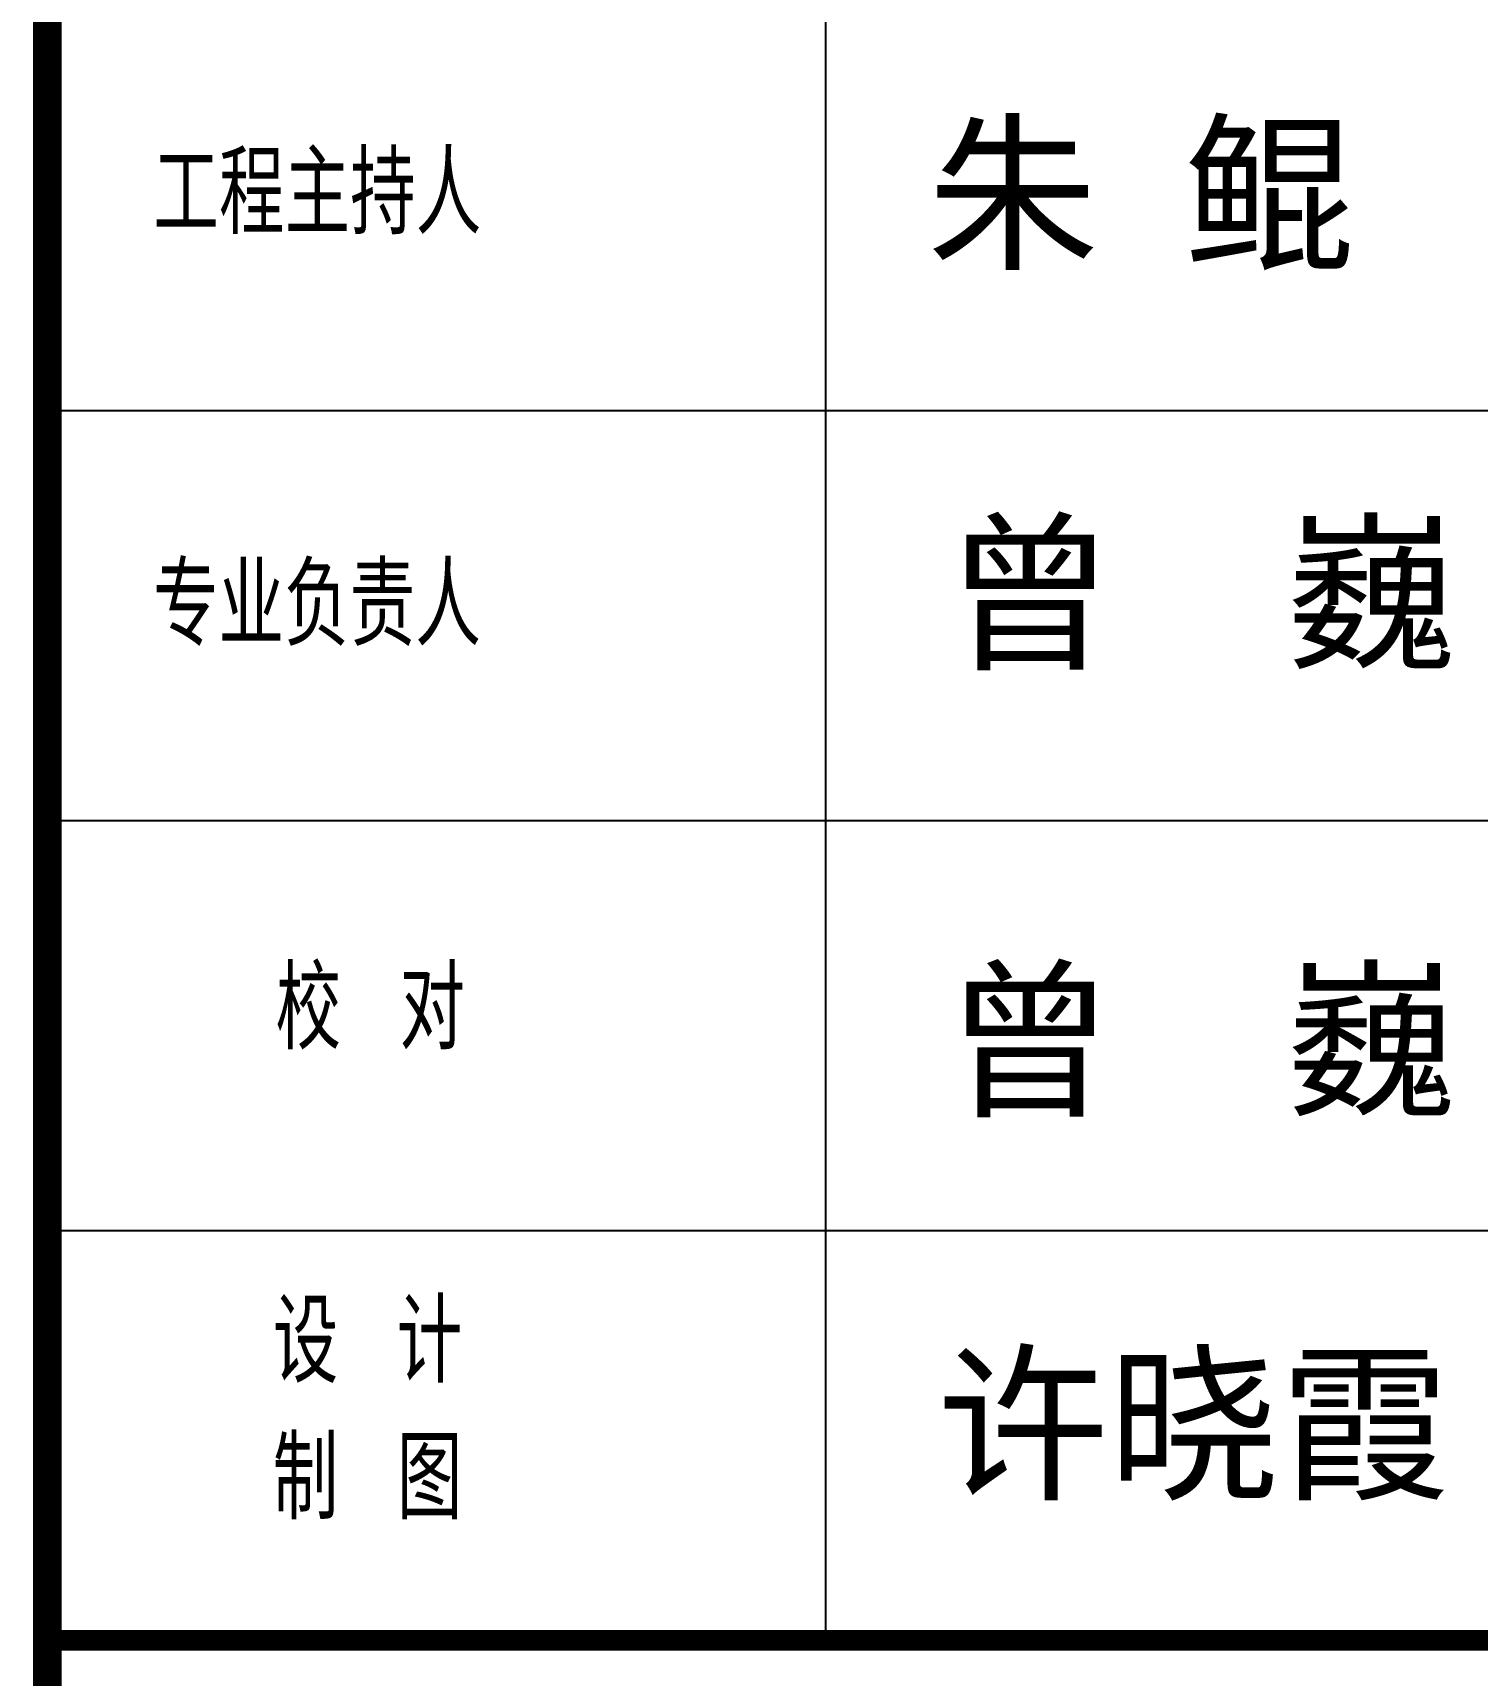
# Model space of a CAD drawing. Extents: x -409572 to -157272, y 600795 to 878326.
# Drawn here: x -341807 to -338283, y 811505 to 815511 of the extents above; entities that cross this region are included whole.
import ezdxf

# ---------------------------------------------------------------- set-up
doc = ezdxf.new("R2010")
doc.units = 0
doc.header["$LTSCALE"] = 1000
doc.header["$MEASUREMENT"] = 0
for name, color, linetype in [('PP-PM-TK', 7, 'CONTINUOUS'), ('PUB_TEXT', 7, 'CONTINUOUS'), ('PUB_TITLE', 4, 'CONTINUOUS'), ('签名', 255, 'CONTINUOUS')]:
    doc.layers.add(name, color=color, linetype=linetype)
doc.styles.add('-黑体', font='simhei.ttf', dxfattribs={"width": 0.8})
doc.styles.add('TQ', font='txt.shx', dxfattribs={"width": 0.8, "bigfont": 'hztxt.shx'})

msp = doc.modelspace()

# ---------------------------------------------------------------- linework, layer by layer
at = {"layer": 'PP-PM-TK', "color": 4}
for points, const_width in [([(-341772, 835325.7), (-341772, 795325.7)], 70), ([(-341772, 811589.8), (-336272, 811589.8)], 20)]:
    msp.add_lwpolyline(points, dxfattribs=dict(at, const_width=const_width))
at = {"layer": 'PUB_TITLE', "color": 4}
for p, q in [((-339872.1, 811589.8), (-339872.1, 818589.8)), ((-341772, 814589.8), (-336272, 814589.8)), ((-341772, 813589.8), (-336272, 813589.8)), ((-341772, 812589.8), (-336272, 812589.8)), ((-341772, 811589.8), (-336272, 811589.8))]:
    msp.add_line(p, q, dxfattribs=at)
at = {"layer": 'PUB_TITLE', "color": 4, "const_width": 50}
msp.add_lwpolyline([(-341772, 811589.8), (-336272, 811589.8)], dxfattribs=at)

# ---------------------------------------------------------------- texts
at = {"layer": 'PUB_TEXT', "color": 2, "char_height": 200, "width": 1679.83, "attachment_point": 1, "style": 'TQ'}
for s, insert in [('工程主持人', (-341512.9, 815219.3)), ('专业负责人', (-341514, 814215.4)), ('校 对', (-341215, 813231.1)), ('设 计 \\P制 图', (-341221.7, 812418.3))]:
    msp.add_mtext(s, dxfattribs=dict(at, insert=insert))
at = {"layer": '签名', "linetype": 'CONTINUOUS', "style": '-黑体'}
for s, p in [('朱 鲲', (-339625.4, 814965.3)), ('曾  巍', (-339584.6, 813990.3)), ('曾  巍', (-339584.6, 812899.6)), ('许晓霞', (-339600.5, 811964.3))]:
    msp.add_text(s, height=306, dxfattribs=at).set_placement(p)

doc.saveas('drawing.dxf')
